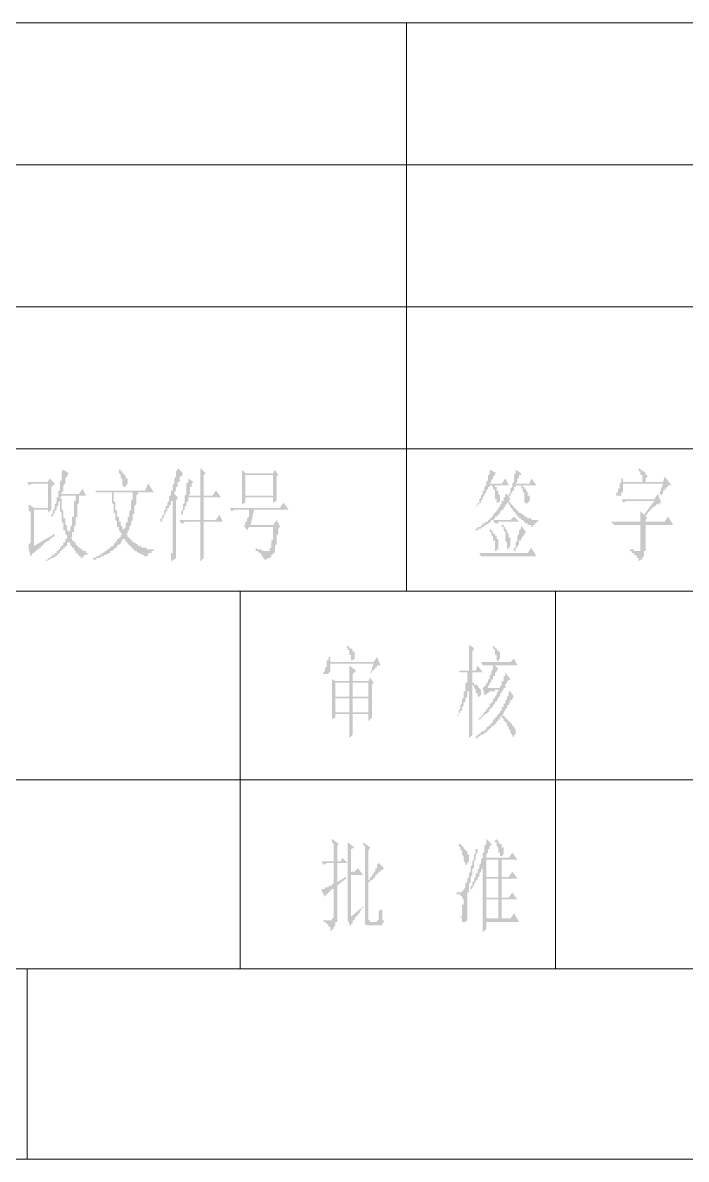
# Model space of a CAD drawing. Header units: millimetres. Extents: x 0 to 275, y 0 to 194.
# Drawn here: x 158.59 to 182.91, y 6.9 to 48.56 of the extents above; entities that cross this region are included whole.
import ezdxf

# ---------------------------------------------------------------- set-up
doc = ezdxf.new("R2010")
doc.units = ezdxf.units.MM

msp = doc.modelspace()

# ---------------------------------------------------------------- hatches: boundary and pattern name
h = msp.add_hatch(color=0)
h.paths.add_polyline_path([(159.639, 31.538333), (159.766, 31.665333), (159.5755, 31.855833), (159.512, 31.728833), (158.75, 31.728833), (158.8135, 31.601833), (158.9405, 31.665333), (159.512, 31.665333), (159.512, 30.776333), (159.004, 30.776333), (158.8135, 30.903333), (158.8135, 30.839833), (158.8135, 30.776333), (158.8135, 30.712833), (158.8135, 30.649333), (158.877, 30.649333), (158.877, 30.585833), (158.877, 30.522333), (158.877, 30.458833), (158.877, 30.395333), (158.877, 30.331833), (158.877, 30.268333), (158.877, 29.569833), (158.877, 29.506333), (158.8135, 29.442833), (158.8135, 29.379333), (158.8135, 29.315833), (158.8135, 29.252333), (158.877, 28.998333), (158.9405, 29.061833), (158.9405, 29.125333), (159.004, 29.125333), (159.0675, 29.188833), (159.131, 29.252333), (159.1945, 29.252333), (159.1945, 29.315833), (159.258, 29.315833), (159.258, 29.379333), (159.3215, 29.379333), (159.3215, 29.442833), (159.385, 29.442833), (159.385, 29.506333), (159.4485, 29.506333), (159.512, 29.569833), (159.5755, 29.569833), (159.5755, 29.633333), (159.639, 29.633333), (159.639, 29.696833), (159.7025, 29.696833), (159.766, 29.760333), (159.766, 29.823833), (159.004, 29.379333), (159.004, 30.712833), (159.512, 30.712833), (159.512, 30.585833), (159.639, 30.712833), (159.639, 30.776333), (159.639, 30.839833), (159.639, 30.903333), (159.639, 30.966833), (159.639, 31.030333), (159.639, 31.093833), (159.639, 31.157333), (159.639, 31.220833), (159.639, 31.284333), (159.639, 31.347833), (159.639, 31.411333), (159.639, 31.474833)])
h.paths.add_polyline_path([(160.02, 31.220833), (160.528, 31.220833), (160.528, 31.157333), (160.528, 31.093833), (160.528, 31.030333), (160.4645, 31.030333), (160.4645, 30.966833), (160.4645, 30.903333), (160.4645, 30.839833), (160.4645, 30.776333), (160.4645, 30.712833), (160.4645, 30.649333), (160.4645, 30.585833), (160.4645, 30.522333), (160.4645, 30.458833), (160.401, 30.458833), (160.401, 30.395333), (160.401, 30.331833), (160.401, 30.268333), (160.401, 30.204833), (160.401, 30.141333), (160.3375, 30.077833), (160.3375, 30.014333), (160.3375, 29.950833), (160.274, 29.887333), (160.274, 29.823833), (160.274, 29.887333), (160.274, 29.950833), (160.2105, 29.950833), (160.2105, 30.014333), (160.2105, 30.077833), (160.2105, 30.141333), (160.147, 30.141333), (160.147, 30.204833), (160.147, 30.268333), (160.147, 30.331833), (160.147, 30.395333), (160.0835, 30.395333), (160.0835, 30.458833), (160.0835, 30.522333), (160.0835, 30.585833), (160.0835, 30.649333), (160.02, 30.712833), (160.02, 30.776333), (160.02, 30.839833), (160.02, 30.903333), (160.02, 30.966833), (160.02, 31.030333), (160.02, 31.093833), (159.9565, 31.157333)])
h.paths.add_polyline_path([(159.9565, 31.030333), (159.9565, 30.966833), (159.9565, 30.903333), (159.9565, 30.839833), (159.9565, 30.776333), (159.9565, 30.712833), (159.9565, 30.649333), (160.02, 30.585833), (160.02, 30.522333), (160.02, 30.458833), (160.02, 30.395333), (160.02, 30.331833), (160.02, 30.268333), (160.0835, 30.204833), (160.0835, 30.141333), (160.0835, 30.077833), (160.0835, 30.014333), (160.0835, 29.950833), (160.147, 29.950833), (160.147, 29.887333), (160.147, 29.823833), (160.2105, 29.760333), (160.2105, 29.696833), (160.2105, 29.633333), (160.147, 29.633333), (160.147, 29.569833), (160.147, 29.506333), (160.0835, 29.506333), (160.0835, 29.442833), (160.02, 29.379333), (159.9565, 29.315833), (159.9565, 29.252333), (159.893, 29.252333), (159.893, 29.188833), (159.8295, 29.188833), (159.8295, 29.125333), (159.766, 29.125333), (159.766, 29.061833), (159.7025, 29.061833), (159.639, 28.998333), (159.5755, 28.934833), (159.512, 28.934833), (159.512, 28.871333), (159.4485, 28.871333), (159.4485, 28.807833), (159.512, 28.871333), (159.5755, 28.871333), (159.639, 28.934833), (159.7025, 28.934833), (159.766, 28.998333), (159.8295, 28.998333), (159.8295, 29.061833), (159.893, 29.061833), (159.893, 29.125333), (159.9565, 29.125333), (159.9565, 29.188833), (160.02, 29.188833), (160.02, 29.252333), (160.0835, 29.252333), (160.0835, 29.315833), (160.147, 29.315833), (160.147, 29.379333), (160.2105, 29.379333), (160.2105, 29.442833), (160.2105, 29.506333), (160.274, 29.506333), (160.274, 29.569833), (160.274, 29.506333), (160.3375, 29.506333), (160.3375, 29.442833), (160.3375, 29.379333), (160.401, 29.379333), (160.401, 29.315833), (160.4645, 29.315833), (160.4645, 29.252333), (160.528, 29.188833), (160.528, 29.125333), (160.5915, 29.125333), (160.5915, 29.061833), (160.655, 29.061833), (160.655, 28.998333), (160.7185, 28.998333), (160.7185, 28.934833), (160.782, 28.934833), (160.782, 28.998333), (160.8455, 28.998333), (160.8455, 29.061833), (160.909, 29.061833), (160.9725, 29.061833), (160.9725, 29.125333), (160.909, 29.125333), (160.909, 29.188833), (160.8455, 29.188833), (160.782, 29.188833), (160.782, 29.252333), (160.7185, 29.252333), (160.7185, 29.315833), (160.655, 29.315833), (160.5915, 29.379333), (160.528, 29.442833), (160.528, 29.506333), (160.4645, 29.506333), (160.4645, 29.569833), (160.401, 29.569833), (160.401, 29.633333), (160.3375, 29.696833), (160.401, 29.696833), (160.401, 29.760333), (160.401, 29.823833), (160.401, 29.887333), (160.4645, 29.887333), (160.4645, 29.950833), (160.4645, 30.014333), (160.4645, 30.077833), (160.528, 30.141333), (160.528, 30.204833), (160.528, 30.268333), (160.528, 30.331833), (160.528, 30.395333), (160.5915, 30.458833), (160.5915, 30.522333), (160.5915, 30.585833), (160.5915, 30.649333), (160.5915, 30.712833), (160.5915, 30.776333), (160.5915, 30.839833), (160.5915, 30.903333), (160.655, 30.966833), (160.655, 31.030333), (160.655, 31.093833), (160.655, 31.157333), (160.655, 31.220833), (160.909, 31.220833), (160.782, 31.474833), (160.655, 31.284333), (160.02, 31.284333), (160.02, 31.347833), (160.0835, 31.411333), (160.0835, 31.474833), (160.0835, 31.538333), (160.0835, 31.601833), (160.147, 31.665333), (160.147, 31.728833), (160.147, 31.792333), (160.147, 31.855833), (160.2105, 31.919333), (160.274, 32.046333), (160.0835, 32.173333), (160.02, 32.109833), (160.02, 32.046333), (160.02, 31.982833), (160.02, 31.919333), (160.02, 31.855833), (160.02, 31.792333), (159.9565, 31.728833), (159.9565, 31.665333), (159.9565, 31.601833), (159.9565, 31.538333), (159.9565, 31.474833), (159.9565, 31.411333), (159.893, 31.411333), (159.893, 31.347833), (159.893, 31.284333), (159.893, 31.220833), (159.893, 31.157333), (159.8295, 31.157333), (159.8295, 31.093833), (159.8295, 31.030333), (159.8295, 30.966833), (159.766, 30.903333), (159.766, 30.839833), (159.766, 30.776333), (159.766, 30.712833), (159.7025, 30.712833), (159.7025, 30.649333), (159.7025, 30.585833), (159.639, 30.522333), (159.639, 30.458833), (159.7025, 30.458833), (159.7025, 30.522333), (159.766, 30.585833), (159.766, 30.649333), (159.8295, 30.712833), (159.8295, 30.776333), (159.8295, 30.839833), (159.893, 30.839833), (159.893, 30.903333), (159.893, 30.966833)])
h = msp.add_hatch(color=0)
h.paths.add_polyline_path([(162.1155, 32.173333), (162.1155, 32.109833), (162.1155, 32.046333), (162.179, 31.982833), (162.179, 31.919333), (162.179, 31.855833), (162.2425, 31.855833), (162.2425, 31.792333), (162.2425, 31.728833), (162.2425, 31.665333), (162.2425, 31.601833), (162.306, 31.538333), (162.3695, 31.538333), (162.3695, 31.601833), (162.433, 31.665333), (162.433, 31.728833), (162.433, 31.792333), (162.433, 31.855833), (162.3695, 31.855833), (162.3695, 31.919333), (162.3695, 31.982833), (162.306, 31.982833), (162.306, 32.046333), (162.2425, 32.046333), (162.2425, 32.109833), (162.179, 32.109833), (162.179, 32.173333)])
h.paths.add_polyline_path([(161.2265, 31.411333), (161.29, 31.347833), (161.3535, 31.347833), (161.417, 31.347833), (161.4805, 31.347833), (161.8615, 31.347833), (161.8615, 31.284333), (161.8615, 31.220833), (161.8615, 31.157333), (161.8615, 31.093833), (161.8615, 31.030333), (161.8615, 30.966833), (161.925, 30.903333), (161.925, 30.839833), (161.925, 30.776333), (161.925, 30.712833), (161.925, 30.649333), (161.925, 30.585833), (161.9885, 30.585833), (161.9885, 30.522333), (161.9885, 30.458833), (161.9885, 30.395333), (161.9885, 30.331833), (162.052, 30.268333), (162.052, 30.204833), (162.052, 30.141333), (162.052, 30.077833), (162.1155, 30.077833), (162.1155, 30.014333), (162.1155, 29.950833), (162.179, 29.887333), (162.179, 29.823833), (162.2425, 29.823833), (162.179, 29.760333), (162.179, 29.696833), (162.1155, 29.696833), (162.1155, 29.633333), (162.052, 29.633333), (162.052, 29.569833), (161.9885, 29.506333), (161.925, 29.442833), (161.925, 29.379333), (161.8615, 29.379333), (161.798, 29.315833), (161.7345, 29.252333), (161.671, 29.252333), (161.671, 29.188833), (161.6075, 29.188833), (161.544, 29.125333), (161.4805, 29.125333), (161.4805, 29.061833), (161.417, 29.061833), (161.3535, 28.998333), (161.29, 28.998333), (161.2265, 28.934833), (161.163, 28.934833), (161.163, 28.871333), (161.2265, 28.871333), (161.29, 28.871333), (161.29, 28.934833), (161.3535, 28.934833), (161.417, 28.934833), (161.4805, 28.998333), (161.544, 28.998333), (161.6075, 29.061833), (161.671, 29.061833), (161.7345, 29.125333), (161.798, 29.125333), (161.798, 29.188833), (161.8615, 29.188833), (161.925, 29.252333), (161.9885, 29.315833), (162.052, 29.315833), (162.052, 29.379333), (162.1155, 29.442833), (162.179, 29.442833), (162.179, 29.506333), (162.2425, 29.569833), (162.2425, 29.633333), (162.306, 29.633333), (162.3695, 29.569833), (162.3695, 29.506333), (162.433, 29.506333), (162.433, 29.442833), (162.4965, 29.442833), (162.4965, 29.379333), (162.56, 29.379333), (162.56, 29.315833), (162.6235, 29.315833), (162.6235, 29.252333), (162.687, 29.252333), (162.687, 29.188833), (162.7505, 29.188833), (162.814, 29.125333), (162.8775, 29.125333), (162.941, 29.061833), (163.0045, 29.061833), (163.068, 28.998333), (163.1315, 28.998333), (163.195, 29.061833), (163.195, 29.125333), (163.2585, 29.125333), (163.322, 29.125333), (163.322, 29.188833), (163.3855, 29.188833), (163.3855, 29.252333), (163.322, 29.252333), (163.2585, 29.252333), (163.195, 29.252333), (163.1315, 29.252333), (163.1315, 29.315833), (163.068, 29.315833), (163.0045, 29.315833), (162.941, 29.315833), (162.941, 29.379333), (162.8775, 29.379333), (162.814, 29.379333), (162.814, 29.442833), (162.7505, 29.442833), (162.687, 29.506333), (162.6235, 29.506333), (162.6235, 29.569833), (162.56, 29.569833), (162.56, 29.633333), (162.4965, 29.633333), (162.4965, 29.696833), (162.433, 29.696833), (162.433, 29.760333), (162.3695, 29.823833), (162.433, 29.823833), (162.433, 29.887333), (162.433, 29.950833), (162.4965, 29.950833), (162.4965, 30.014333), (162.4965, 30.077833), (162.56, 30.141333), (162.56, 30.204833), (162.56, 30.268333), (162.6235, 30.331833), (162.6235, 30.395333), (162.6235, 30.458833), (162.6235, 30.522333), (162.687, 30.585833), (162.687, 30.649333), (162.687, 30.712833), (162.687, 30.776333), (162.687, 30.839833), (162.7505, 30.903333), (162.7505, 30.966833), (162.7505, 31.030333), (162.7505, 31.093833), (162.7505, 31.157333), (162.7505, 31.220833), (162.814, 31.284333), (162.814, 31.347833), (163.3855, 31.347833), (163.195, 31.665333), (163.068, 31.411333)])
h.paths.add_polyline_path([(161.925, 31.347833), (162.6235, 31.347833), (162.6235, 31.284333), (162.6235, 31.220833), (162.6235, 31.157333), (162.6235, 31.093833), (162.56, 31.030333), (162.56, 30.966833), (162.56, 30.903333), (162.56, 30.839833), (162.56, 30.776333), (162.56, 30.712833), (162.4965, 30.649333), (162.4965, 30.585833), (162.4965, 30.522333), (162.4965, 30.458833), (162.433, 30.458833), (162.433, 30.395333), (162.433, 30.331833), (162.433, 30.268333), (162.3695, 30.204833), (162.3695, 30.141333), (162.3695, 30.077833), (162.306, 30.014333), (162.306, 29.950833), (162.2425, 30.014333), (162.2425, 30.077833), (162.179, 30.141333), (162.179, 30.204833), (162.179, 30.268333), (162.1155, 30.268333), (162.1155, 30.331833), (162.1155, 30.395333), (162.1155, 30.458833), (162.052, 30.458833), (162.052, 30.522333), (162.052, 30.585833), (162.052, 30.649333), (161.9885, 30.712833), (161.9885, 30.776333), (161.9885, 30.839833), (161.9885, 30.903333), (161.9885, 30.966833), (161.925, 31.030333), (161.925, 31.093833), (161.925, 31.157333), (161.925, 31.220833), (161.925, 31.284333)])
h = msp.add_hatch(color=0)
h.paths.add_polyline_path([(165.1, 31.220833), (164.6555, 31.220833), (164.719, 31.284333), (164.719, 31.347833), (164.719, 31.411333), (164.719, 31.474833), (164.719, 31.538333), (164.7825, 31.538333), (164.7825, 31.601833), (164.7825, 31.665333), (164.846, 31.728833), (164.6555, 31.855833), (164.6555, 31.792333), (164.6555, 31.728833), (164.592, 31.665333), (164.592, 31.601833), (164.592, 31.538333), (164.592, 31.474833), (164.592, 31.411333), (164.592, 31.347833), (164.592, 31.284333), (164.5285, 31.220833), (164.5285, 31.157333), (164.5285, 31.093833), (164.5285, 31.030333), (164.5285, 30.966833), (164.465, 30.903333), (164.465, 30.839833), (164.465, 30.776333), (164.465, 30.712833), (164.4015, 30.649333), (164.4015, 30.585833), (164.4015, 30.522333), (164.4015, 30.458833), (164.4015, 30.522333), (164.465, 30.522333), (164.465, 30.585833), (164.465, 30.649333), (164.5285, 30.712833), (164.5285, 30.776333), (164.5285, 30.839833), (164.592, 30.839833), (164.592, 30.903333), (164.592, 30.966833), (164.6555, 31.030333), (164.6555, 31.093833), (164.6555, 31.157333), (165.1, 31.157333), (165.1, 30.331833), (164.338, 30.331833), (164.4015, 30.204833), (164.465, 30.204833), (164.5285, 30.268333), (164.592, 30.268333), (165.1, 30.268333), (165.1, 30.204833), (165.1, 30.141333), (165.1, 30.077833), (165.1, 30.014333), (165.1, 29.950833), (165.1, 29.887333), (165.1, 29.823833), (165.1, 29.760333), (165.1, 29.696833), (165.1, 29.633333), (165.1, 29.569833), (165.1, 29.506333), (165.1, 29.442833), (165.1, 29.379333), (165.1, 29.315833), (165.1, 29.252333), (165.1, 29.188833), (165.1, 29.125333), (165.1, 29.061833), (165.1, 28.998333), (165.1, 28.934833), (165.1, 28.871333), (165.1, 28.807833), (165.227, 28.934833), (165.227, 28.998333), (165.227, 29.061833), (165.227, 29.125333), (165.227, 29.188833), (165.227, 29.252333), (165.227, 29.315833), (165.227, 29.379333), (165.227, 29.442833), (165.227, 29.506333), (165.227, 29.569833), (165.227, 29.633333), (165.227, 29.696833), (165.227, 29.760333), (165.227, 29.823833), (165.227, 29.887333), (165.227, 29.950833), (165.227, 30.014333), (165.227, 30.077833), (165.227, 30.141333), (165.227, 30.204833), (165.227, 30.268333), (165.9255, 30.268333), (165.7985, 30.522333), (165.6715, 30.331833), (165.227, 30.331833), (165.227, 31.157333), (165.862, 31.157333), (165.6715, 31.411333), (165.5445, 31.220833), (165.227, 31.220833), (165.227, 31.982833), (165.2905, 32.046333), (165.1, 32.236833), (165.1, 32.173333), (165.1, 32.109833), (165.1, 32.046333), (165.1, 31.982833), (165.1, 31.919333), (165.1, 31.855833), (165.1, 31.792333), (165.1, 31.728833), (165.1, 31.665333), (165.1, 31.601833), (165.1, 31.538333), (165.1, 31.474833), (165.1, 31.411333), (165.1, 31.347833), (165.1, 31.284333)])
h.paths.add_polyline_path([(164.0205, 28.807833), (164.211, 28.934833), (164.211, 28.998333), (164.211, 29.061833), (164.211, 29.125333), (164.211, 29.188833), (164.211, 29.252333), (164.211, 29.315833), (164.211, 29.379333), (164.211, 29.442833), (164.211, 29.506333), (164.211, 29.569833), (164.211, 31.030333), (164.2745, 31.157333), (164.1475, 31.284333), (164.1475, 31.347833), (164.211, 31.411333), (164.211, 31.474833), (164.211, 31.538333), (164.2745, 31.538333), (164.2745, 31.601833), (164.2745, 31.665333), (164.2745, 31.728833), (164.338, 31.728833), (164.338, 31.792333), (164.338, 31.855833), (164.338, 31.919333), (164.4015, 31.919333), (164.465, 32.046333), (164.2745, 32.236833), (164.2745, 32.173333), (164.211, 32.109833), (164.211, 32.046333), (164.211, 31.982833), (164.211, 31.919333), (164.1475, 31.855833), (164.1475, 31.792333), (164.1475, 31.728833), (164.1475, 31.665333), (164.084, 31.601833), (164.084, 31.538333), (164.084, 31.474833), (164.084, 31.411333), (164.0205, 31.411333), (164.0205, 31.347833), (164.0205, 31.284333), (164.0205, 31.220833), (163.957, 31.220833), (163.957, 31.157333), (163.957, 31.093833), (163.957, 31.030333), (163.8935, 30.966833), (163.8935, 30.903333), (163.8935, 30.839833), (163.83, 30.839833), (163.83, 30.776333), (163.83, 30.712833), (163.7665, 30.649333), (163.7665, 30.585833), (163.7665, 30.522333), (163.703, 30.522333), (163.703, 30.458833), (163.703, 30.395333), (163.6395, 30.395333), (163.6395, 30.331833), (163.6395, 30.268333), (163.703, 30.268333), (163.703, 30.331833), (163.703, 30.395333), (163.7665, 30.395333), (163.7665, 30.458833), (163.7665, 30.522333), (163.83, 30.522333), (163.83, 30.585833), (163.83, 30.649333), (163.8935, 30.649333), (163.8935, 30.712833), (163.8935, 30.776333), (163.957, 30.776333), (163.957, 30.839833), (164.0205, 30.903333), (164.0205, 30.966833), (164.0205, 31.030333), (164.084, 31.030333), (164.084, 29.506333), (164.084, 29.442833), (164.084, 29.379333), (164.084, 29.315833), (164.084, 29.252333), (164.084, 29.188833), (164.084, 29.125333), (164.0205, 29.125333), (164.0205, 29.061833), (164.0205, 28.998333), (164.0205, 28.934833), (164.0205, 28.871333)])
h = msp.add_hatch(color=0)
h.paths.add_polyline_path([(167.894, 31.919333), (167.9575, 31.982833), (167.8305, 32.173333), (167.767, 32.046333), (166.751, 32.046333), (166.624, 32.173333), (166.624, 32.109833), (166.624, 32.046333), (166.624, 31.982833), (166.624, 31.919333), (166.624, 31.855833), (166.624, 31.792333), (166.624, 31.728833), (166.624, 31.665333), (166.624, 31.601833), (166.624, 31.538333), (166.624, 31.474833), (166.624, 31.411333), (166.624, 31.347833), (166.624, 31.284333), (166.624, 31.220833), (166.624, 31.157333), (166.624, 31.093833), (166.624, 31.030333), (166.624, 30.966833), (166.624, 30.903333), (166.751, 30.966833), (166.751, 31.157333), (167.767, 31.157333), (167.767, 30.966833), (167.894, 31.030333), (167.894, 31.093833), (167.894, 31.157333), (167.894, 31.220833), (167.894, 31.284333), (167.894, 31.347833), (167.894, 31.411333), (167.894, 31.474833), (167.894, 31.538333), (167.894, 31.601833), (167.894, 31.665333), (167.894, 31.728833), (167.894, 31.792333), (167.894, 31.855833)])
h.paths.add_polyline_path([(166.751, 31.982833), (167.767, 31.982833), (167.767, 31.220833), (166.751, 31.220833)])
h.paths.add_polyline_path([(167.9575, 30.014333), (168.021, 30.077833), (167.894, 30.331833), (167.767, 30.141333), (166.9415, 30.141333), (167.0685, 30.712833), (168.3385, 30.712833), (168.148, 30.966833), (168.021, 30.776333), (166.1795, 30.776333), (166.243, 30.649333), (166.37, 30.712833), (166.878, 30.712833), (166.878, 30.649333), (166.878, 30.585833), (166.878, 30.522333), (166.878, 30.458833), (166.8145, 30.395333), (166.8145, 30.331833), (166.8145, 30.268333), (166.751, 30.268333), (166.751, 30.204833), (166.751, 30.141333), (166.6875, 30.141333), (166.8145, 29.950833), (166.878, 30.077833), (167.767, 30.077833), (167.767, 30.014333), (167.767, 29.950833), (167.767, 29.887333), (167.767, 29.823833), (167.767, 29.760333), (167.767, 29.696833), (167.767, 29.633333), (167.7035, 29.569833), (167.7035, 29.506333), (167.7035, 29.442833), (167.7035, 29.379333), (167.7035, 29.315833), (167.64, 29.315833), (167.64, 29.252333), (167.64, 29.188833), (167.5765, 29.188833), (167.513, 29.188833), (167.4495, 29.188833), (167.386, 29.188833), (167.3225, 29.252333), (167.259, 29.252333), (167.1955, 29.252333), (167.132, 29.315833), (167.132, 29.252333), (167.132, 29.188833), (167.1955, 29.188833), (167.259, 29.125333), (167.3225, 29.125333), (167.3225, 29.061833), (167.386, 28.998333), (167.386, 28.934833), (167.4495, 28.934833), (167.4495, 28.871333), (167.513, 28.871333), (167.5765, 28.934833), (167.64, 28.934833), (167.7035, 28.998333), (167.7035, 29.061833), (167.767, 29.061833), (167.767, 29.125333), (167.8305, 29.125333), (167.8305, 29.188833), (167.8305, 29.252333), (167.8305, 29.315833), (167.8305, 29.379333), (167.894, 29.442833), (167.894, 29.506333), (167.894, 29.569833), (167.894, 29.633333), (167.894, 29.696833), (167.894, 29.760333), (167.9575, 29.823833), (167.9575, 29.887333), (167.9575, 29.950833)])
h = msp.add_hatch(color=0)
h.paths.add_polyline_path([(175.7045, 32.173333), (175.7045, 32.109833), (175.7045, 32.046333), (175.7045, 31.982833), (175.641, 31.982833), (175.641, 31.919333), (175.641, 31.855833), (175.641, 31.792333), (175.5775, 31.728833), (175.5775, 31.665333), (175.5775, 31.601833), (175.514, 31.538333), (175.514, 31.474833), (175.514, 31.411333), (175.4505, 31.411333), (175.4505, 31.347833), (175.4505, 31.284333), (175.387, 31.220833), (175.387, 31.157333), (175.3235, 31.093833), (175.3235, 31.030333), (175.3235, 30.966833), (175.26, 30.966833), (175.26, 30.903333), (175.1965, 30.839833), (175.26, 30.839833), (175.26, 30.903333), (175.3235, 30.903333), (175.3235, 30.966833), (175.387, 30.966833), (175.387, 31.030333), (175.4505, 31.093833), (175.4505, 31.157333), (175.514, 31.220833), (175.514, 31.284333), (175.5775, 31.347833), (175.5775, 31.411333), (175.641, 31.474833), (175.641, 31.538333), (175.7045, 31.538333), (175.7045, 31.601833), (175.768, 31.601833), (175.8315, 31.538333), (175.8315, 31.474833), (175.895, 31.411333), (175.895, 31.347833), (175.895, 31.284333), (175.895, 31.220833), (175.895, 31.157333), (175.895, 31.093833), (175.9585, 31.093833), (175.9585, 31.030333), (175.9585, 30.966833), (176.022, 30.966833), (176.0855, 31.030333), (176.0855, 31.093833), (176.0855, 31.157333), (176.0855, 31.220833), (176.022, 31.284333), (176.022, 31.347833), (176.022, 31.411333), (175.9585, 31.411333), (175.9585, 31.474833), (175.9585, 31.538333), (175.895, 31.538333), (175.895, 31.601833), (175.8315, 31.601833), (176.403, 31.601833), (176.276, 31.855833), (176.149, 31.665333), (175.7045, 31.665333), (175.768, 31.728833), (175.768, 31.792333), (175.8315, 31.855833), (175.8315, 31.919333), (175.895, 31.982833), (175.895, 32.046333), (175.9585, 32.046333)])
h.paths.add_polyline_path([(176.657, 32.173333), (176.657, 32.109833), (176.657, 32.046333), (176.5935, 31.982833), (176.5935, 31.919333), (176.5935, 31.855833), (176.5935, 31.792333), (176.5935, 31.728833), (176.53, 31.665333), (176.53, 31.601833), (176.53, 31.538333), (176.4665, 31.474833), (176.4665, 31.411333), (176.4665, 31.347833), (176.403, 31.284333), (176.403, 31.220833), (176.4665, 31.157333), (176.4665, 31.220833), (176.4665, 31.284333), (176.53, 31.347833), (176.53, 31.411333), (176.5935, 31.411333), (176.5935, 31.474833), (176.5935, 31.538333), (176.657, 31.538333), (176.657, 31.601833), (176.8475, 31.601833), (176.8475, 31.538333), (176.911, 31.474833), (176.911, 31.411333), (176.911, 31.347833), (176.9745, 31.347833), (176.9745, 31.284333), (176.9745, 31.220833), (176.9745, 31.157333), (176.9745, 31.093833), (176.9745, 31.030333), (176.9745, 30.966833), (177.038, 30.966833), (177.038, 30.903333), (177.1015, 30.966833), (177.165, 31.030333), (177.165, 31.093833), (177.165, 31.157333), (177.165, 31.220833), (177.1015, 31.220833), (177.1015, 31.284333), (177.1015, 31.347833), (177.038, 31.411333), (177.038, 31.474833), (176.9745, 31.474833), (176.9745, 31.538333), (176.911, 31.538333), (176.911, 31.601833), (177.419, 31.601833), (177.2285, 31.855833), (177.165, 31.665333), (176.657, 31.665333), (176.7205, 31.728833), (176.7205, 31.792333), (176.7205, 31.855833), (176.784, 31.855833), (176.784, 31.919333), (176.784, 31.982833), (176.8475, 31.982833), (176.8475, 32.046333)])
h.paths.add_polyline_path([(176.3395, 30.966833), (176.403, 30.966833), (176.403, 30.903333), (176.4665, 30.839833), (176.4665, 30.776333), (176.53, 30.776333), (176.53, 30.712833), (176.5935, 30.649333), (176.657, 30.585833), (176.657, 30.522333), (176.7205, 30.522333), (176.7205, 30.458833), (176.784, 30.458833), (176.784, 30.395333), (176.8475, 30.395333), (176.8475, 30.331833), (176.911, 30.331833), (176.9745, 30.268333), (177.038, 30.204833), (177.1015, 30.204833), (177.1015, 30.141333), (177.165, 30.141333), (177.2285, 30.141333), (177.2285, 30.077833), (177.292, 30.077833), (177.292, 30.141333), (177.3555, 30.141333), (177.3555, 30.204833), (177.419, 30.204833), (177.419, 30.268333), (177.4825, 30.268333), (177.4825, 30.331833), (177.419, 30.331833), (177.3555, 30.331833), (177.292, 30.331833), (177.2285, 30.331833), (177.2285, 30.395333), (177.165, 30.395333), (177.1015, 30.395333), (177.038, 30.458833), (176.9745, 30.458833), (176.9745, 30.522333), (176.911, 30.522333), (176.8475, 30.585833), (176.784, 30.585833), (176.784, 30.649333), (176.7205, 30.649333), (176.7205, 30.712833), (176.657, 30.712833), (176.657, 30.776333), (176.5935, 30.776333), (176.5935, 30.839833), (176.53, 30.839833), (176.53, 30.903333), (176.4665, 30.903333), (176.4665, 30.966833), (176.403, 31.030333), (176.4665, 31.093833), (176.3395, 31.284333), (176.276, 31.284333), (176.276, 31.220833), (176.276, 31.157333), (176.2125, 31.157333), (176.2125, 31.093833), (176.2125, 31.030333), (176.149, 31.030333), (176.149, 30.966833), (176.149, 30.903333), (176.0855, 30.903333), (176.0855, 30.839833), (176.022, 30.776333), (176.022, 30.712833), (175.9585, 30.712833), (175.9585, 30.649333), (175.895, 30.585833), (175.8315, 30.522333), (175.8315, 30.458833), (175.768, 30.458833), (175.768, 30.395333), (175.7045, 30.395333), (175.7045, 30.331833), (175.641, 30.331833), (175.641, 30.268333), (175.5775, 30.268333), (175.514, 30.204833), (175.4505, 30.204833), (175.4505, 30.141333), (175.387, 30.141333), (175.387, 30.077833), (175.3235, 30.077833), (175.26, 30.077833), (175.26, 30.014333), (175.1965, 30.014333), (175.1965, 29.950833), (175.26, 29.950833), (175.3235, 30.014333), (175.387, 30.014333), (175.4505, 30.077833), (175.514, 30.077833), (175.514, 30.141333), (175.5775, 30.141333), (175.641, 30.204833), (175.7045, 30.204833), (175.7045, 30.268333), (175.768, 30.268333), (175.768, 30.331833), (175.8315, 30.331833), (175.895, 30.395333), (175.895, 30.458833), (175.9585, 30.458833), (176.022, 30.522333), (176.0855, 30.585833), (176.0855, 30.649333), (176.149, 30.649333), (176.149, 30.712833), (176.2125, 30.712833), (176.2125, 30.776333), (176.276, 30.839833), (176.276, 30.903333), (176.3395, 30.903333)])
h.paths.add_polyline_path([(175.7045, 30.014333), (175.7045, 29.950833), (175.7045, 29.887333), (175.768, 29.887333), (175.768, 29.823833), (175.768, 29.760333), (175.8315, 29.760333), (175.8315, 29.696833), (175.8315, 29.633333), (175.8315, 29.569833), (175.895, 29.569833), (175.895, 29.506333), (175.895, 29.442833), (175.895, 29.379333), (175.895, 29.315833), (175.895, 29.252333), (175.895, 29.188833), (175.9585, 29.188833), (175.9585, 29.252333), (176.022, 29.252333), (176.022, 29.315833), (176.022, 29.379333), (176.022, 29.442833), (176.022, 29.506333), (176.022, 29.569833), (176.022, 29.633333), (175.9585, 29.633333), (175.9585, 29.696833), (175.9585, 29.760333), (175.895, 29.760333), (175.895, 29.823833), (175.8315, 29.823833), (175.8315, 29.887333), (175.768, 29.950833)])
h.paths.add_polyline_path([(176.149, 30.141333), (176.149, 30.077833), (176.2125, 30.077833), (176.2125, 30.014333), (176.2125, 29.950833), (176.276, 29.887333), (176.276, 29.823833), (176.276, 29.760333), (176.276, 29.696833), (176.276, 29.633333), (176.276, 29.569833), (176.3395, 29.506333), (176.3395, 29.442833), (176.3395, 29.379333), (176.3395, 29.315833), (176.3395, 29.252333), (176.403, 29.315833), (176.4665, 29.379333), (176.4665, 29.442833), (176.4665, 29.506333), (176.4665, 29.569833), (176.4665, 29.633333), (176.4665, 29.696833), (176.403, 29.696833), (176.403, 29.760333), (176.403, 29.823833), (176.3395, 29.887333), (176.3395, 29.950833), (176.276, 30.014333), (176.276, 30.077833), (176.2125, 30.077833), (176.2125, 30.141333)])
h.paths.add_polyline_path([(176.8475, 30.141333), (176.8475, 30.077833), (176.8475, 30.014333), (176.784, 29.950833), (176.784, 29.887333), (176.784, 29.823833), (176.7205, 29.760333), (176.7205, 29.696833), (176.7205, 29.633333), (176.7205, 29.569833), (176.657, 29.506333), (176.657, 29.442833), (176.657, 29.379333), (176.657, 29.315833), (176.5935, 29.315833), (176.5935, 29.252333), (176.5935, 29.188833), (176.5935, 29.125333), (176.53, 29.125333), (175.3235, 29.125333), (175.387, 28.998333), (175.4505, 28.998333), (175.514, 28.998333), (175.5775, 28.998333), (177.419, 28.998333), (177.2285, 29.315833), (177.1015, 29.125333), (176.5935, 29.125333), (176.5935, 29.188833), (176.657, 29.188833), (176.657, 29.252333), (176.657, 29.315833), (176.7205, 29.315833), (176.7205, 29.379333), (176.784, 29.442833), (176.784, 29.506333), (176.784, 29.569833), (176.8475, 29.569833), (176.8475, 29.633333), (176.911, 29.696833), (176.911, 29.760333), (176.9745, 29.760333), (176.9745, 29.823833), (177.038, 29.887333)])
h.paths.add_polyline_path([(175.8315, 30.331833), (175.895, 30.204833), (175.9585, 30.204833), (176.022, 30.204833), (176.022, 30.268333), (176.0855, 30.268333), (176.784, 30.268333), (176.5935, 30.458833), (176.4665, 30.331833)])
h = msp.add_hatch(color=0)
h.paths.add_polyline_path([(181.9275, 31.284333), (181.991, 31.220833), (181.991, 31.284333), (182.0545, 31.284333), (182.0545, 31.347833), (182.0545, 31.411333), (182.118, 31.411333), (182.118, 31.474833), (182.1815, 31.474833), (182.1815, 31.538333), (182.245, 31.538333), (182.245, 31.601833), (182.3085, 31.601833), (182.372, 31.601833), (182.118, 31.919333), (182.0545, 31.728833), (181.4195, 31.728833), (181.4195, 31.792333), (181.4195, 31.855833), (181.483, 31.919333), (181.483, 31.982833), (181.4195, 31.982833), (181.4195, 32.046333), (181.356, 32.109833), (181.2925, 32.109833), (181.2925, 32.173333), (181.229, 32.173333), (181.1655, 32.236833), (181.1655, 32.173333), (181.1655, 32.109833), (181.229, 32.109833), (181.229, 32.046333), (181.229, 31.982833), (181.2925, 31.982833), (181.2925, 31.919333), (181.2925, 31.855833), (181.2925, 31.792333), (181.2925, 31.728833), (180.594, 31.728833), (180.594, 31.855833), (180.5305, 31.855833), (180.5305, 31.792333), (180.5305, 31.728833), (180.467, 31.665333), (180.467, 31.601833), (180.467, 31.538333), (180.467, 31.474833), (180.4035, 31.474833), (180.4035, 31.411333), (180.4035, 31.347833), (180.34, 31.347833), (180.34, 31.284333), (180.34, 31.220833), (180.4035, 31.220833), (180.467, 31.220833), (180.5305, 31.220833), (180.5305, 31.284333), (180.5305, 31.347833), (180.594, 31.347833), (180.594, 31.411333), (180.594, 31.474833), (180.594, 31.538333), (180.594, 31.601833), (180.594, 31.665333), (182.0545, 31.665333)])
h.paths.add_polyline_path([(181.229, 30.268333), (180.1495, 30.268333), (180.2765, 30.141333), (180.34, 30.141333), (180.4035, 30.141333), (180.467, 30.141333), (181.229, 30.141333), (181.229, 29.315833), (181.229, 29.252333), (181.229, 29.188833), (181.1655, 29.188833), (181.102, 29.188833), (181.0385, 29.188833), (180.975, 29.188833), (180.975, 29.252333), (180.9115, 29.252333), (180.848, 29.252333), (180.848, 29.188833), (180.9115, 29.188833), (180.9115, 29.125333), (180.975, 29.125333), (180.975, 29.061833), (181.0385, 29.061833), (181.102, 28.998333), (181.102, 28.934833), (181.1655, 28.934833), (181.1655, 28.871333), (181.1655, 28.807833), (181.229, 28.871333), (181.2925, 28.871333), (181.2925, 28.934833), (181.356, 28.998333), (181.356, 29.061833), (181.356, 29.125333), (181.356, 29.188833), (181.4195, 29.188833), (181.4195, 29.252333), (181.4195, 30.141333), (182.4355, 30.141333), (182.245, 30.458833), (182.118, 30.268333), (181.4195, 30.268333), (181.4195, 30.331833), (181.483, 30.395333), (181.4195, 30.458833), (181.4195, 30.522333), (181.483, 30.522333), (181.483, 30.585833), (181.5465, 30.649333), (181.61, 30.712833), (181.6735, 30.776333), (181.737, 30.839833), (181.8005, 30.839833), (181.8005, 30.903333), (181.864, 30.903333), (181.9275, 30.903333), (181.9275, 30.966833), (181.991, 30.966833), (181.864, 31.284333), (181.737, 31.093833), (180.5305, 31.093833), (180.594, 30.966833), (180.721, 31.030333), (181.737, 31.030333), (181.356, 30.522333), (181.229, 30.649333), (181.229, 30.585833), (181.229, 30.522333), (181.229, 30.458833), (181.229, 30.395333), (181.229, 30.331833)])
h = msp.add_hatch(color=0)
h.paths.add_polyline_path([(170.053, 24.362833), (170.561, 24.362833), (170.561, 23.854833), (170.053, 23.854833)])
h.paths.add_polyline_path([(170.688, 24.362833), (171.2595, 24.362833), (171.2595, 23.854833), (170.688, 23.854833)])
h.paths.add_polyline_path([(170.053, 23.791333), (170.561, 23.791333), (170.561, 23.283333), (170.053, 23.283333)])
h.paths.add_polyline_path([(170.688, 23.791333), (171.2595, 23.791333), (171.2595, 23.283333), (170.688, 23.283333)])
h.paths.add_polyline_path([(170.561, 24.426333), (170.053, 24.426333), (169.926, 24.489833), (169.926, 24.426333), (169.926, 24.362833), (169.926, 24.299333), (169.926, 24.235833), (169.926, 24.172333), (169.926, 24.108833), (169.926, 24.045333), (169.926, 23.981833), (169.926, 23.918333), (169.926, 23.854833), (169.926, 23.791333), (169.926, 23.727833), (169.926, 23.664333), (169.926, 23.600833), (169.926, 23.537333), (169.926, 23.473833), (169.926, 23.410333), (169.926, 23.346833), (169.926, 23.283333), (169.926, 23.219833), (169.926, 23.156333), (169.926, 23.092833), (169.926, 23.029333), (170.053, 23.092833), (170.053, 23.219833), (170.561, 23.219833), (170.561, 23.156333), (170.561, 23.092833), (170.561, 23.029333), (170.561, 22.965833), (170.561, 22.902333), (170.561, 22.838833), (170.561, 22.775333), (170.561, 22.711833), (170.561, 22.648333), (170.561, 22.584833), (170.561, 22.521333), (170.561, 22.457833), (170.561, 22.394333), (170.561, 22.330833), (170.688, 22.457833), (170.688, 22.521333), (170.688, 22.584833), (170.688, 22.648333), (170.688, 22.711833), (170.688, 22.775333), (170.688, 22.838833), (170.688, 22.902333), (170.688, 22.965833), (170.688, 23.029333), (170.688, 23.092833), (170.688, 23.156333), (170.688, 23.219833), (171.2595, 23.219833), (171.2595, 22.965833), (171.3865, 23.092833), (171.3865, 23.156333), (171.3865, 23.219833), (171.3865, 23.283333), (171.3865, 23.346833), (171.3865, 23.410333), (171.3865, 23.473833), (171.3865, 23.537333), (171.3865, 23.600833), (171.3865, 23.664333), (171.3865, 23.727833), (171.3865, 23.791333), (171.3865, 23.854833), (171.3865, 23.918333), (171.3865, 23.981833), (171.3865, 24.045333), (171.3865, 24.108833), (171.3865, 24.172333), (171.3865, 24.235833), (171.3865, 24.299333), (171.45, 24.362833), (171.323, 24.553333), (171.2595, 24.426333), (170.688, 24.426333), (170.688, 24.680333), (170.815, 24.807333), (170.561, 24.997833), (170.561, 24.934333), (170.561, 24.870833), (170.561, 24.807333), (170.561, 24.743833), (170.561, 24.680333), (170.561, 24.616833), (170.561, 24.553333), (170.561, 24.489833)])
h.paths.add_polyline_path([(170.434, 25.696333), (170.4975, 25.632833), (170.4975, 25.569333), (170.561, 25.569333), (170.561, 25.505833), (170.561, 25.442333), (170.561, 25.378833), (170.6245, 25.378833), (170.6245, 25.315333), (170.6245, 25.251833), (170.6245, 25.188333), (170.688, 25.188333), (170.7515, 25.251833), (170.7515, 25.315333), (170.7515, 25.378833), (170.7515, 25.442333), (170.7515, 25.505833), (170.688, 25.505833), (170.688, 25.569333), (170.6245, 25.632833), (170.561, 25.632833), (170.561, 25.696333), (170.4975, 25.696333)])
h.paths.add_polyline_path([(171.323, 24.680333), (171.3865, 24.743833), (171.3865, 24.807333), (171.45, 24.807333), (171.45, 24.870833), (171.5135, 24.870833), (171.5135, 24.934333), (171.577, 24.934333), (171.577, 24.997833), (171.6405, 24.997833), (171.704, 24.997833), (171.577, 25.315333), (171.45, 25.124833), (169.8625, 25.124833), (169.8625, 25.315333), (169.799, 25.315333), (169.799, 25.251833), (169.799, 25.188333), (169.7355, 25.188333), (169.7355, 25.124833), (169.7355, 25.061333), (169.7355, 24.997833), (169.7355, 24.934333), (169.672, 24.934333), (169.672, 24.870833), (169.672, 24.807333), (169.6085, 24.743833), (169.6085, 24.680333), (169.672, 24.680333), (169.7355, 24.680333), (169.799, 24.680333), (169.799, 24.743833), (169.8625, 24.743833), (169.8625, 24.807333), (169.8625, 24.870833), (169.8625, 24.934333), (169.8625, 24.997833), (169.8625, 25.061333), (171.45, 25.061333)])
h = msp.add_hatch(color=0)
h.paths.add_polyline_path([(175.8315, 25.696333), (175.8315, 25.632833), (175.895, 25.569333), (175.895, 25.505833), (175.895, 25.442333), (175.895, 25.378833), (175.9585, 25.378833), (175.9585, 25.315333), (175.9585, 25.251833), (175.9585, 25.188333), (176.022, 25.124833), (176.022, 25.188333), (176.0855, 25.251833), (176.0855, 25.315333), (176.0855, 25.378833), (176.0855, 25.442333), (176.0855, 25.505833), (176.022, 25.505833), (176.022, 25.569333), (175.9585, 25.569333), (175.9585, 25.632833), (175.895, 25.632833), (175.895, 25.696333)])
h.paths.add_polyline_path([(175.5775, 24.172333), (175.641, 24.172333), (175.641, 24.235833), (175.7045, 24.299333), (175.7045, 24.362833), (175.768, 24.362833), (175.768, 24.426333), (175.768, 24.489833), (175.8315, 24.489833), (175.8315, 24.553333), (175.8315, 24.616833), (175.895, 24.616833), (175.895, 24.680333), (175.895, 24.743833), (175.9585, 24.743833), (175.9585, 24.807333), (176.022, 24.870833), (175.895, 24.997833), (176.7205, 24.997833), (176.5935, 25.251833), (176.4665, 25.124833), (175.387, 25.124833), (175.4505, 24.997833), (175.514, 24.997833), (175.8315, 24.997833), (175.8315, 24.934333), (175.8315, 24.870833), (175.768, 24.807333), (175.768, 24.743833), (175.768, 24.680333), (175.7045, 24.616833), (175.7045, 24.553333), (175.7045, 24.489833), (175.641, 24.489833), (175.641, 24.426333), (175.641, 24.362833), (175.5775, 24.362833), (175.5775, 24.299333), (175.514, 24.235833), (175.4505, 24.172333), (175.514, 23.918333), (175.5775, 23.918333), (175.5775, 23.981833), (175.641, 23.981833), (175.7045, 24.045333), (175.768, 24.045333), (175.8315, 24.045333), (175.895, 24.045333), (175.895, 24.108833), (175.9585, 24.108833), (176.022, 24.108833), (176.022, 24.045333), (175.9585, 23.981833), (175.9585, 23.918333), (175.895, 23.854833), (175.895, 23.791333), (175.8315, 23.791333), (175.8315, 23.727833), (175.8315, 23.664333), (175.768, 23.664333), (175.768, 23.600833), (175.7045, 23.600833), (175.7045, 23.537333), (175.7045, 23.473833), (175.641, 23.473833), (175.641, 23.410333), (175.5775, 23.410333), (175.5775, 23.346833), (175.514, 23.283333), (175.4505, 23.219833), (175.4505, 23.156333), (175.387, 23.156333), (175.387, 23.092833), (175.3235, 23.092833), (175.3235, 23.029333), (175.26, 23.029333), (175.3235, 22.965833), (175.3235, 23.029333), (175.387, 23.029333), (175.387, 23.092833), (175.4505, 23.092833), (175.4505, 23.156333), (175.514, 23.156333), (175.514, 23.219833), (175.5775, 23.219833), (175.641, 23.283333), (175.7045, 23.346833), (175.7045, 23.410333), (175.768, 23.410333), (175.768, 23.473833), (175.8315, 23.473833), (175.8315, 23.537333), (175.895, 23.600833), (175.895, 23.664333), (175.9585, 23.664333), (175.9585, 23.727833), (176.022, 23.791333), (176.022, 23.854833), (176.0855, 23.854833), (176.0855, 23.918333), (176.0855, 23.981833), (176.149, 23.981833), (176.149, 24.045333), (176.2125, 24.108833), (176.2125, 24.172333), (176.276, 24.172333), (176.276, 24.235833), (176.276, 24.299333), (176.3395, 24.362833), (176.3395, 24.426333), (176.4665, 24.489833), (176.276, 24.743833), (176.276, 24.680333), (176.276, 24.616833), (176.2125, 24.616833), (176.2125, 24.553333), (176.2125, 24.489833), (176.2125, 24.426333), (176.149, 24.426333), (176.149, 24.362833), (176.149, 24.299333), (176.0855, 24.235833), (176.0855, 24.172333)])
h.paths.add_polyline_path([(176.4665, 24.045333), (176.403, 24.045333), (176.403, 23.981833), (176.403, 23.918333), (176.3395, 23.854833), (176.3395, 23.791333), (176.3395, 23.727833), (176.276, 23.727833), (176.276, 23.664333), (176.276, 23.600833), (176.2125, 23.600833), (176.2125, 23.537333), (176.2125, 23.473833), (176.149, 23.473833), (176.149, 23.410333), (176.149, 23.346833), (176.0855, 23.346833), (176.0855, 23.283333), (176.022, 23.219833), (175.9585, 23.156333), (175.9585, 23.092833), (175.895, 23.092833), (175.895, 23.029333), (175.8315, 23.029333), (175.8315, 22.965833), (175.8315, 22.902333), (175.768, 22.902333), (175.768, 22.838833), (175.7045, 22.838833), (175.7045, 22.775333), (175.641, 22.775333), (175.5775, 22.711833), (175.5775, 22.648333), (175.514, 22.648333), (175.514, 22.584833), (175.4505, 22.584833), (175.387, 22.584833), (175.387, 22.521333), (175.3235, 22.521333), (175.3235, 22.457833), (175.26, 22.457833), (175.1965, 22.394333), (175.1965, 22.330833), (175.26, 22.330833), (175.26, 22.394333), (175.3235, 22.394333), (175.387, 22.457833), (175.4505, 22.457833), (175.514, 22.521333), (175.5775, 22.521333), (175.5775, 22.584833), (175.641, 22.584833), (175.641, 22.648333), (175.7045, 22.648333), (175.7045, 22.711833), (175.768, 22.711833), (175.768, 22.775333), (175.8315, 22.775333), (175.895, 22.838833), (175.9585, 22.902333), (175.9585, 22.965833), (176.022, 22.965833), (176.022, 23.029333), (176.0855, 23.029333), (176.0855, 23.092833), (176.149, 23.156333), (176.149, 23.092833), (176.2125, 23.029333), (176.2125, 22.965833), (176.276, 22.965833), (176.276, 22.902333), (176.3395, 22.902333), (176.3395, 22.838833), (176.3395, 22.775333), (176.403, 22.775333), (176.403, 22.711833), (176.403, 22.648333), (176.4665, 22.648333), (176.4665, 22.584833), (176.4665, 22.521333), (176.53, 22.457833), (176.53, 22.394333), (176.5935, 22.394333), (176.5935, 22.457833), (176.657, 22.457833), (176.657, 22.521333), (176.657, 22.584833), (176.657, 22.648333), (176.5935, 22.711833), (176.5935, 22.775333), (176.53, 22.775333), (176.53, 22.838833), (176.4665, 22.902333), (176.403, 22.965833), (176.3395, 23.029333), (176.276, 23.092833), (176.2125, 23.156333), (176.149, 23.156333), (176.2125, 23.219833), (176.2125, 23.283333), (176.276, 23.346833), (176.276, 23.410333), (176.3395, 23.410333), (176.3395, 23.473833), (176.3395, 23.537333), (176.403, 23.537333), (176.403, 23.600833), (176.4665, 23.664333), (176.4665, 23.727833), (176.53, 23.727833), (176.53, 23.791333), (176.5935, 23.854833)])
h.paths.add_polyline_path([(175.0695, 23.156333), (175.0695, 24.299333), (175.133, 24.235833), (175.133, 24.172333), (175.1965, 24.108833), (175.1965, 24.045333), (175.1965, 23.981833), (175.26, 23.981833), (175.26, 23.918333), (175.26, 23.854833), (175.3235, 23.854833), (175.387, 23.918333), (175.387, 23.981833), (175.387, 24.045333), (175.387, 24.108833), (175.3235, 24.172333), (175.26, 24.235833), (175.26, 24.299333), (175.1965, 24.299333), (175.133, 24.299333), (175.133, 24.362833), (175.0695, 24.362833), (175.0695, 24.743833), (175.4505, 24.743833), (175.26, 24.997833), (175.1965, 24.807333), (175.0695, 24.807333), (175.0695, 25.505833), (175.133, 25.632833), (174.9425, 25.759833), (174.9425, 25.696333), (174.9425, 25.632833), (174.9425, 25.569333), (174.9425, 25.505833), (174.9425, 25.442333), (174.9425, 25.378833), (174.9425, 25.315333), (174.9425, 25.251833), (174.9425, 25.188333), (174.9425, 25.124833), (174.9425, 25.061333), (174.9425, 24.997833), (174.9425, 24.934333), (174.9425, 24.870833), (174.9425, 24.807333), (174.5615, 24.807333), (174.625, 24.743833), (174.6885, 24.743833), (174.9425, 24.743833), (174.879, 24.743833), (174.879, 24.680333), (174.879, 24.616833), (174.879, 24.553333), (174.879, 24.489833), (174.879, 24.426333), (174.879, 24.362833), (174.8155, 24.362833), (174.8155, 24.299333), (174.8155, 24.235833), (174.8155, 24.172333), (174.8155, 24.108833), (174.8155, 24.045333), (174.752, 24.045333), (174.752, 23.981833), (174.752, 23.918333), (174.752, 23.854833), (174.752, 23.791333), (174.6885, 23.791333), (174.6885, 23.727833), (174.6885, 23.664333), (174.6885, 23.600833), (174.625, 23.537333), (174.625, 23.473833), (174.625, 23.410333), (174.5615, 23.346833), (174.5615, 23.283333), (174.5615, 23.219833), (174.498, 23.156333), (174.5615, 23.156333), (174.5615, 23.219833), (174.625, 23.283333), (174.625, 23.346833), (174.6885, 23.346833), (174.6885, 23.410333), (174.6885, 23.473833), (174.752, 23.537333), (174.752, 23.600833), (174.752, 23.664333), (174.8155, 23.664333), (174.8155, 23.727833), (174.8155, 23.791333), (174.879, 23.854833), (174.879, 23.918333), (174.879, 23.981833), (174.879, 24.045333), (174.9425, 24.045333), (174.9425, 24.108833), (174.9425, 24.045333), (174.9425, 23.981833), (174.9425, 23.918333), (174.9425, 23.854833), (174.9425, 23.791333), (174.9425, 23.727833), (174.9425, 23.664333), (174.9425, 23.600833), (174.9425, 23.537333), (174.9425, 23.473833), (174.9425, 23.410333), (174.9425, 23.346833), (174.9425, 23.283333), (174.9425, 23.219833), (174.9425, 23.156333), (174.9425, 23.092833), (174.9425, 23.029333), (174.9425, 22.965833), (174.9425, 22.902333), (174.9425, 22.838833), (174.9425, 22.775333), (174.9425, 22.711833), (174.9425, 22.648333), (174.9425, 22.584833), (174.9425, 22.521333), (174.9425, 22.457833), (174.9425, 22.394333), (174.9425, 22.330833), (175.0695, 22.457833), (175.0695, 22.521333), (175.0695, 22.584833), (175.0695, 22.648333), (175.0695, 22.711833), (175.0695, 22.775333), (175.0695, 22.838833), (175.0695, 22.902333), (175.0695, 22.965833), (175.0695, 23.029333), (175.0695, 23.092833)])
h = msp.add_hatch(color=0)
h.paths.add_polyline_path([(170.4975, 15.663333), (170.6245, 15.409333), (170.6245, 15.472833), (170.6245, 15.536333), (170.688, 15.536333), (170.688, 15.599833), (170.688, 15.663333), (170.7515, 15.663333), (170.7515, 15.726833), (170.815, 15.790333), (170.8785, 15.853833), (170.8785, 15.917333), (170.942, 15.917333), (170.942, 15.980833), (171.0055, 16.044333), (171.0055, 16.107833), (171.069, 16.107833), (171.069, 16.171333), (170.6245, 15.790333), (170.6245, 17.314333), (171.069, 17.314333), (170.8785, 17.568333), (170.7515, 17.441333), (170.6245, 17.441333), (170.6245, 18.266833), (170.7515, 18.330333), (170.4975, 18.520833), (170.4975, 18.457333), (170.4975, 18.393833), (170.4975, 18.330333), (170.4975, 18.266833), (170.4975, 18.203333), (170.4975, 18.139833), (170.4975, 18.076333), (170.4975, 18.012833), (170.4975, 17.949333), (170.4975, 17.885833), (170.4975, 15.980833), (170.4975, 15.917333), (170.4975, 15.853833), (170.4975, 15.790333), (170.4975, 15.726833)])
h.paths.add_polyline_path([(171.1325, 15.790333), (171.1325, 15.726833), (171.1325, 15.663333), (171.1325, 15.599833), (171.1325, 15.536333), (171.196, 15.472833), (171.2595, 15.472833), (171.323, 15.472833), (171.6405, 15.472833), (171.704, 15.472833), (171.7675, 15.472833), (171.7675, 15.536333), (171.831, 15.599833), (171.831, 15.663333), (171.7675, 15.663333), (171.7675, 15.726833), (171.7675, 15.790333), (171.7675, 15.853833), (171.7675, 15.917333), (171.7675, 15.980833), (171.7675, 16.044333), (171.704, 16.044333), (171.704, 16.107833), (171.704, 16.171333), (171.704, 16.234833), (171.704, 16.298333), (171.704, 16.234833), (171.704, 16.171333), (171.704, 16.107833), (171.704, 16.044333), (171.6405, 15.980833), (171.6405, 15.917333), (171.6405, 15.853833), (171.6405, 15.790333), (171.6405, 15.726833), (171.6405, 15.663333), (171.577, 15.663333), (171.577, 15.599833), (171.323, 15.599833), (171.323, 15.663333), (171.2595, 15.663333), (171.2595, 15.726833), (171.2595, 15.790333), (171.2595, 16.996833), (171.2595, 17.060333), (171.323, 17.060333), (171.323, 17.123833), (171.3865, 17.123833), (171.45, 17.187333), (171.5135, 17.250833), (171.5135, 17.314333), (171.577, 17.314333), (171.577, 17.377833), (171.6405, 17.377833), (171.6405, 17.441333), (171.704, 17.441333), (171.704, 17.504833), (171.7675, 17.504833), (171.831, 17.568333), (171.6405, 17.758833), (171.577, 17.695333), (171.577, 17.631833), (171.577, 17.568333), (171.5135, 17.568333), (171.5135, 17.504833), (171.5135, 17.441333), (171.45, 17.441333), (171.45, 17.377833), (171.3865, 17.314333), (171.3865, 17.250833), (171.323, 17.250833), (171.323, 17.187333), (171.2595, 17.123833), (171.2595, 18.203333), (171.323, 18.330333), (171.069, 18.520833), (171.069, 18.457333), (171.069, 18.393833), (171.1325, 18.393833), (171.1325, 18.330333), (171.1325, 18.266833), (171.1325, 18.203333), (171.1325, 18.139833), (171.1325, 18.076333), (171.1325, 18.012833), (171.1325, 17.949333)])
h.paths.add_polyline_path([(169.545, 16.742833), (169.672, 16.488833), (169.672, 16.552333), (169.7355, 16.615833), (169.799, 16.679333), (169.8625, 16.742833), (169.926, 16.806333), (169.9895, 16.806333), (169.9895, 15.790333), (169.9895, 15.726833), (169.926, 15.726833), (169.926, 15.663333), (169.8625, 15.663333), (169.799, 15.663333), (169.7355, 15.663333), (169.672, 15.663333), (169.6085, 15.663333), (169.6085, 15.599833), (169.672, 15.599833), (169.7355, 15.536333), (169.799, 15.472833), (169.799, 15.409333), (169.8625, 15.409333), (169.8625, 15.345833), (169.8625, 15.282333), (169.926, 15.282333), (169.926, 15.345833), (169.9895, 15.345833), (169.9895, 15.409333), (170.053, 15.472833), (170.053, 15.536333), (170.053, 15.599833), (170.1165, 15.599833), (170.1165, 15.663333), (170.1165, 15.726833), (170.1165, 15.790333), (170.1165, 16.933333), (170.434, 17.187333), (170.434, 17.250833), (170.1165, 17.060333), (170.1165, 17.758833), (170.4975, 17.758833), (170.307, 17.949333), (170.2435, 17.822333), (170.1165, 17.822333), (170.1165, 18.393833), (170.18, 18.457333), (169.926, 18.647833), (169.926, 18.584333), (169.926, 18.520833), (169.9895, 18.457333), (169.9895, 18.393833), (169.9895, 18.330333), (169.9895, 18.266833), (169.9895, 18.203333), (169.9895, 18.139833), (169.9895, 18.076333), (169.9895, 18.012833), (169.9895, 17.949333), (169.9895, 17.885833), (169.9895, 17.822333), (169.545, 17.822333), (169.6085, 17.695333), (169.7355, 17.758833), (169.9895, 17.758833), (169.9895, 16.996833), (169.926, 16.996833), (169.926, 16.933333), (169.8625, 16.933333), (169.799, 16.933333), (169.799, 16.869833), (169.7355, 16.869833), (169.672, 16.869833), (169.672, 16.806333), (169.6085, 16.806333), (169.545, 16.806333)])
h = msp.add_hatch(color=0)
h.paths.add_polyline_path([(175.4505, 15.218833), (175.5775, 15.345833), (175.5775, 15.599833), (176.784, 15.599833), (176.5935, 15.917333), (176.4665, 15.726833), (176.149, 15.726833), (176.149, 16.425333), (176.7205, 16.425333), (176.53, 16.679333), (176.403, 16.488833), (176.149, 16.488833), (176.149, 17.187333), (176.7205, 17.187333), (176.53, 17.441333), (176.403, 17.250833), (176.149, 17.250833), (176.149, 17.885833), (176.7205, 17.885833), (176.53, 18.139833), (176.403, 17.949333), (175.5775, 17.949333), (175.5775, 18.012833), (175.5775, 18.076333), (175.641, 18.139833), (175.641, 18.203333), (175.641, 18.266833), (175.7045, 18.266833), (175.7045, 18.330333), (175.7045, 18.393833), (175.768, 18.393833), (175.768, 18.457333), (175.5775, 18.647833), (175.5775, 18.584333), (175.5775, 18.520833), (175.5775, 18.457333), (175.514, 18.393833), (175.514, 18.330333), (175.514, 18.266833), (175.514, 18.203333), (175.514, 18.139833), (175.4505, 18.139833), (175.4505, 18.076333), (175.4505, 18.012833), (175.4505, 17.949333), (175.387, 17.885833), (175.387, 17.822333), (175.387, 17.758833), (175.3235, 17.695333), (175.3235, 17.631833), (175.3235, 17.568333), (175.26, 17.504833), (175.26, 17.441333), (175.26, 17.377833), (175.1965, 17.377833), (175.1965, 17.314333), (175.1965, 17.250833), (175.133, 17.187333), (175.133, 17.123833), (175.133, 17.060333), (175.0695, 17.060333), (175.0695, 16.996833), (175.0695, 16.933333), (175.006, 16.933333), (175.006, 16.869833), (175.006, 16.806333), (175.0695, 16.806333), (175.0695, 16.869833), (175.133, 16.933333), (175.133, 16.996833), (175.1965, 17.060333), (175.1965, 17.123833), (175.26, 17.123833), (175.26, 17.187333), (175.26, 17.250833), (175.3235, 17.250833), (175.3235, 17.314333), (175.3235, 17.377833), (175.387, 17.441333), (175.387, 17.504833), (175.4505, 17.568333), (175.4505, 15.980833), (175.4505, 15.917333), (175.4505, 15.853833), (175.4505, 15.790333), (175.4505, 15.726833), (175.4505, 15.663333), (175.4505, 15.599833), (175.4505, 15.536333), (175.4505, 15.472833), (175.4505, 15.409333), (175.4505, 15.345833), (175.4505, 15.282333)])
h.paths.add_polyline_path([(176.022, 17.885833), (176.022, 17.250833), (175.5775, 17.250833), (175.5775, 17.885833)])
h.paths.add_polyline_path([(175.5775, 17.187333), (176.022, 17.187333), (176.022, 16.488833), (175.5775, 16.488833)])
h.paths.add_polyline_path([(175.5775, 16.425333), (176.022, 16.425333), (176.022, 15.726833), (175.5775, 15.726833)])
h.paths.add_polyline_path([(175.895, 18.584333), (175.895, 18.520833), (175.9585, 18.520833), (175.9585, 18.457333), (175.9585, 18.393833), (176.022, 18.330333), (176.022, 18.266833), (176.022, 18.203333), (176.022, 18.139833), (176.0855, 18.139833), (176.0855, 18.076333), (176.0855, 18.012833), (176.149, 18.012833), (176.2125, 18.076333), (176.2125, 18.139833), (176.2125, 18.203333), (176.2125, 18.266833), (176.2125, 18.330333), (176.149, 18.330333), (176.149, 18.393833), (176.149, 18.457333), (176.0855, 18.457333), (176.022, 18.520833), (176.022, 18.584333), (175.9585, 18.584333), (175.9585, 18.647833)])
h.paths.add_polyline_path([(174.5615, 18.457333), (174.5615, 18.393833), (174.625, 18.330333), (174.625, 18.266833), (174.6885, 18.203333), (174.6885, 18.139833), (174.6885, 18.076333), (174.752, 18.012833), (174.752, 17.949333), (174.752, 17.885833), (174.752, 17.822333), (174.8155, 17.758833), (174.8155, 17.695333), (174.879, 17.695333), (174.879, 17.758833), (174.9425, 17.822333), (174.9425, 17.885833), (174.9425, 17.949333), (174.9425, 18.012833), (174.9425, 18.076333), (174.879, 18.076333), (174.879, 18.139833), (174.879, 18.203333), (174.8155, 18.203333), (174.8155, 18.266833), (174.752, 18.266833), (174.752, 18.330333), (174.6885, 18.393833), (174.625, 18.457333)])
h.paths.add_polyline_path([(174.498, 16.679333), (174.498, 16.615833), (174.5615, 16.615833), (174.625, 16.615833), (174.625, 16.552333), (174.6885, 16.552333), (174.6885, 16.488833), (174.752, 16.425333), (174.752, 16.361833), (174.752, 16.298333), (174.752, 16.234833), (174.6885, 16.234833), (174.6885, 16.171333), (174.6885, 16.107833), (174.6885, 16.044333), (174.6885, 15.980833), (174.6885, 15.917333), (174.6885, 15.853833), (174.6885, 15.790333), (174.625, 15.790333), (174.6885, 15.726833), (174.6885, 15.663333), (174.6885, 15.599833), (174.752, 15.599833), (174.8155, 15.599833), (174.879, 15.663333), (174.879, 15.726833), (174.879, 15.790333), (174.879, 15.853833), (174.879, 15.917333), (174.879, 15.980833), (174.879, 16.044333), (174.879, 16.107833), (174.879, 16.171333), (174.879, 16.234833), (174.879, 16.298333), (174.879, 16.361833), (174.879, 16.425333), (174.879, 16.488833), (174.879, 16.552333), (174.879, 16.615833), (174.879, 16.679333), (174.9425, 16.679333), (174.9425, 16.742833), (174.9425, 16.806333), (174.9425, 16.869833), (174.9425, 16.933333), (174.9425, 16.996833), (175.006, 17.060333), (175.006, 17.123833), (175.006, 17.187333), (175.006, 17.250833), (175.0695, 17.314333), (175.0695, 17.377833), (175.0695, 17.441333), (175.0695, 17.504833), (175.0695, 17.568333), (175.133, 17.568333), (175.133, 17.631833), (175.133, 17.695333), (175.133, 17.758833), (175.133, 17.822333), (175.1965, 17.885833), (175.1965, 17.949333), (175.1965, 18.012833), (175.1965, 18.076333), (175.26, 18.139833), (175.26, 18.203333), (175.26, 18.266833), (175.1965, 18.266833), (175.1965, 18.203333), (175.1965, 18.139833), (175.133, 18.076333), (175.133, 18.012833), (175.133, 17.949333), (175.133, 17.885833), (175.0695, 17.822333), (175.0695, 17.758833), (175.0695, 17.695333), (175.006, 17.631833), (175.006, 17.568333), (175.006, 17.504833), (175.006, 17.441333), (174.9425, 17.377833), (174.9425, 17.314333), (174.9425, 17.250833), (174.879, 17.187333), (174.879, 17.123833), (174.879, 17.060333), (174.8155, 16.996833), (174.8155, 16.933333), (174.8155, 16.869833), (174.752, 16.806333), (174.752, 16.742833), (174.6885, 16.742833), (174.6885, 16.679333), (174.625, 16.679333), (174.5615, 16.679333)])

# ---------------------------------------------------------------- linework, layer by layer
at = {"color": 0, "lineweight": 0}
msp.add_lwpolyline([(270.7005, 48.556333), (270.7005, 6.900333), (136.779, 6.900333), (136.779, 48.556333)], close=True, dxfattribs=at)
for points in [[(172.6565, 27.728333), (172.6565, 48.556333)], [(270.7005, 44.746333), (270.7005, 6.900333), (18.9865, 6.900333)], [(196.2785, 43.349333), (136.779, 43.349333)], [(196.2785, 38.142333), (136.779, 38.142333)], [(196.2785, 32.935333), (136.779, 32.935333)], [(233.4895, 27.728333), (136.779, 27.728333)], [(166.5605, 13.885333), (166.5605, 27.728333)], [(178.1175, 13.885333), (178.1175, 27.728333)], [(136.779, 20.806833), (198.755, 20.806833)], [(136.779, 13.885333), (196.2785, 13.885333)], [(158.75, 13.885333), (158.75, 6.900333)]]:
    msp.add_lwpolyline(points, dxfattribs=at)

doc.saveas('drawing.dxf')
